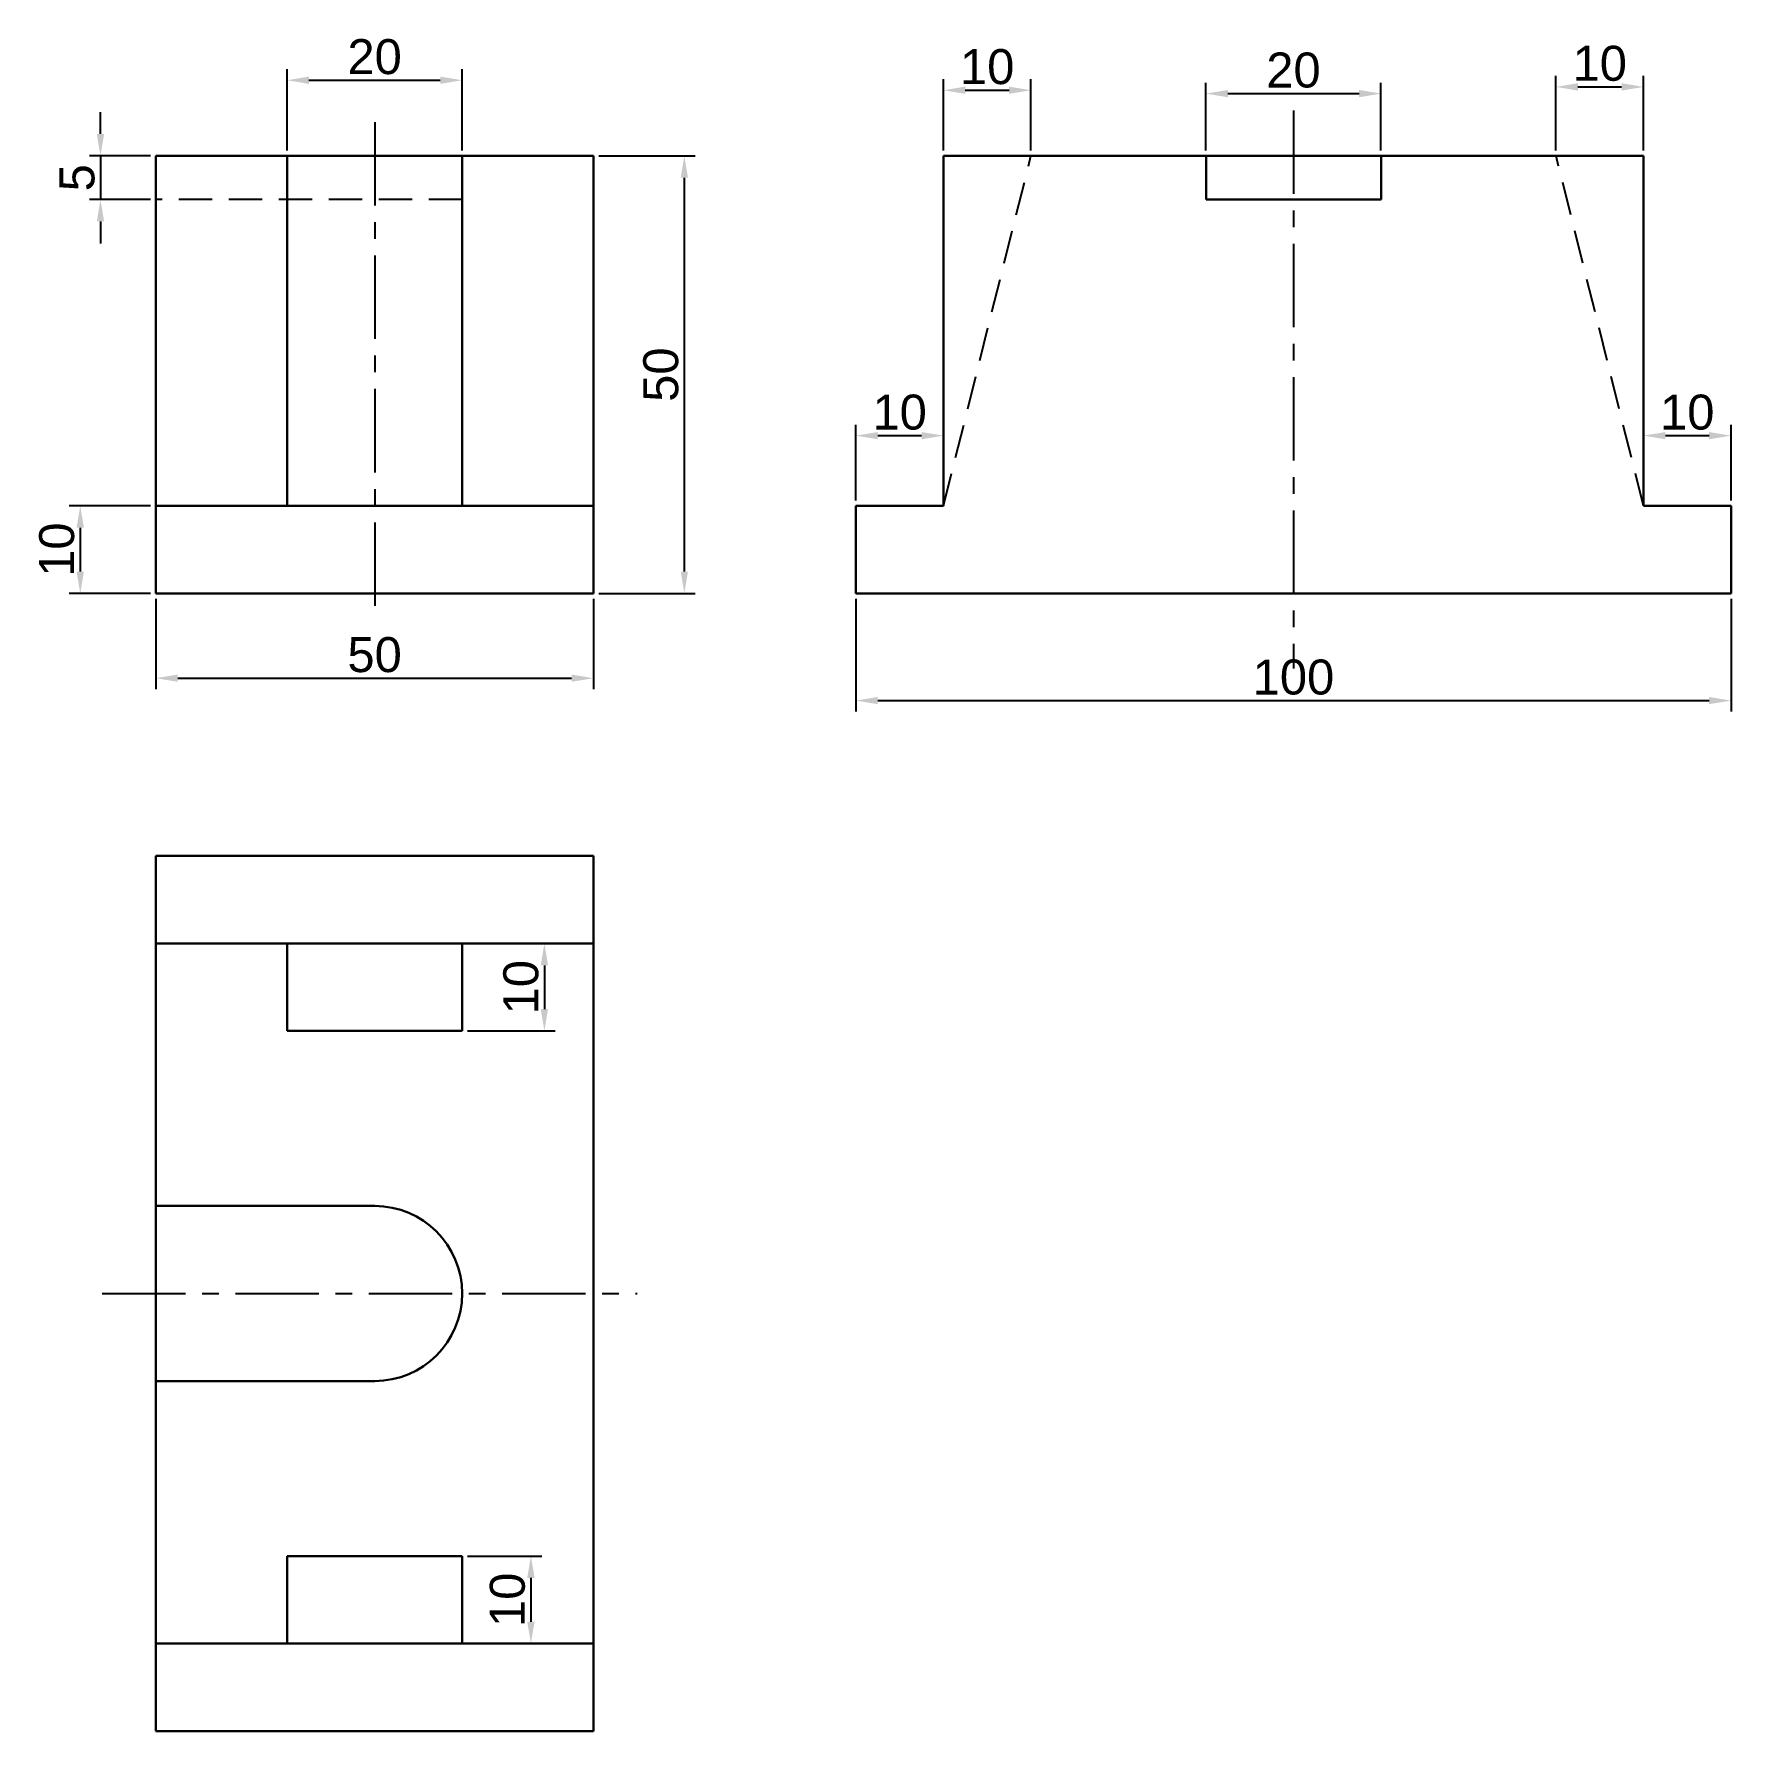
# Model space of a CAD drawing. Header units: millimetres. Extents: x 2233 to 2427, y 1489 to 1683.
import ezdxf

# ---------------------------------------------------------------- set-up
doc = ezdxf.new("R2010")
doc.units = ezdxf.units.MM
doc.header["$LTSCALE"] = 0.3
doc.linetypes.add('CENTER', pattern=[50.8, 31.75, -6.35, 6.35, -6.35])
doc.linetypes.add('DASHED', pattern=[19.05, 12.7, -6.35])
doc.styles.get("Standard").update_dxf_attribs({"font": 'arial.ttf'})
doc.dimstyles.new('ISO-25', dxfattribs={"dimtxt": 4, "dimasz": 2.5, "dimexe": 1.25, "dimexo": 0.625, "dimtad": 1, "dimtxsty": 'Standard', "dimcen": 2.5, "dimadec": 0, "dimazin": 0, "dimtfac": 1, "dimtmove": 0, "dimatfit": 3, "dimfxl": 1, "dimarcsym": 0})

# ---------------------------------------------------------------- blocks, each defined once
blk = doc.blocks.new('*D5')
at = {"color": 0, "lineweight": -2, "transparency": 16777216}
for p, q in [((2246.54, 1618.65), (2246.54, 1608.33)), ((2296.54, 1618.65), (2296.54, 1608.33)), ((2249.04, 1609.58), (2294.04, 1609.58))]:
    blk.add_line(p, q, dxfattribs=at)
at = {"color": 0, "transparency": 16777216}
for points in [[(2249.04, 1610), (2249.04, 1609.17), (2246.54, 1609.58)], [(2294.04, 1610), (2294.04, 1609.17), (2296.54, 1609.58)]]:
    blk.add_solid(points, dxfattribs=at)
at = {"layer": 'Defpoints', "color": 0, "transparency": 16777216}
for p in [(2246.54, 1619.27), (2296.54, 1619.27), (2296.54, 1609.58)]:
    blk.add_point(p, dxfattribs=at)
at = {"color": 0, "transparency": 16777216, "insert": (2271.54, 1612.25), "char_height": 4, "attachment_point": 5}
blk.add_mtext('50', dxfattribs=at)
blk = doc.blocks.new('*D6')
at = {"color": 0, "lineweight": -2, "transparency": 16777216}
for p, q in [((2245.92, 1629.27), (2236.65, 1629.27)), ((2237.9, 1626.77), (2237.9, 1621.77)), ((2245.92, 1619.27), (2236.65, 1619.27))]:
    blk.add_line(p, q, dxfattribs=at)
at = {"color": 0, "transparency": 16777216}
for points in [[(2237.48, 1626.77), (2238.32, 1626.77), (2237.9, 1629.27)], [(2237.48, 1621.77), (2238.32, 1621.77), (2237.9, 1619.27)]]:
    blk.add_solid(points, dxfattribs=at)
at = {"layer": 'Defpoints', "color": 0, "transparency": 16777216}
for p in [(2246.54, 1629.27), (2237.9, 1619.27), (2246.54, 1619.27)]:
    blk.add_point(p, dxfattribs=at)
at = {"color": 0, "transparency": 16777216, "insert": (2235.23, 1624.27), "char_height": 4, "attachment_point": 5, "rotation": 90}
blk.add_mtext('10', dxfattribs=at)
blk = doc.blocks.new('*D7')
at = {"color": 0, "lineweight": -2, "transparency": 16777216}
for p, q in [((2261.54, 1669.9), (2261.54, 1679.16)), ((2264.04, 1677.91), (2279.04, 1677.91)), ((2281.54, 1669.9), (2281.54, 1679.16))]:
    blk.add_line(p, q, dxfattribs=at)
at = {"color": 0, "transparency": 16777216}
for points in [[(2264.04, 1678.33), (2264.04, 1677.49), (2261.54, 1677.91)], [(2279.04, 1678.33), (2279.04, 1677.49), (2281.54, 1677.91)]]:
    blk.add_solid(points, dxfattribs=at)
at = {"layer": 'Defpoints', "color": 0, "transparency": 16777216}
for p in [(2281.54, 1677.91), (2261.54, 1669.27), (2281.54, 1669.27)]:
    blk.add_point(p, dxfattribs=at)
at = {"color": 0, "transparency": 16777216, "insert": (2271.54, 1680.58), "char_height": 4, "attachment_point": 5}
blk.add_mtext('20', dxfattribs=at)
blk = doc.blocks.new('*D8')
at = {"color": 0, "lineweight": -2, "transparency": 16777216}
for p, q in [((2297.17, 1669.27), (2308.18, 1669.27)), ((2306.93, 1666.77), (2306.93, 1621.77)), ((2297.17, 1619.27), (2308.18, 1619.27))]:
    blk.add_line(p, q, dxfattribs=at)
at = {"color": 0, "transparency": 16777216}
for points in [[(2306.52, 1666.77), (2307.35, 1666.77), (2306.93, 1669.27)], [(2306.52, 1621.77), (2307.35, 1621.77), (2306.93, 1619.27)]]:
    blk.add_solid(points, dxfattribs=at)
at = {"layer": 'Defpoints', "color": 0, "transparency": 16777216}
for p in [(2296.54, 1669.27), (2296.54, 1619.27), (2306.93, 1619.27)]:
    blk.add_point(p, dxfattribs=at)
at = {"color": 0, "transparency": 16777216, "insert": (2304.26, 1644.27), "char_height": 4, "attachment_point": 5, "rotation": 90}
blk.add_mtext('50', dxfattribs=at)
blk = doc.blocks.new('*D9')
at = {"color": 0, "lineweight": -2, "transparency": 16777216}
for p, q in [((2326.54, 1618.65), (2326.54, 1605.77)), ((2426.54, 1618.65), (2426.54, 1605.77)), ((2329.04, 1607.02), (2424.04, 1607.02))]:
    blk.add_line(p, q, dxfattribs=at)
at = {"color": 0, "transparency": 16777216}
for points in [[(2329.04, 1607.44), (2329.04, 1606.61), (2326.54, 1607.02)], [(2424.04, 1607.44), (2424.04, 1606.61), (2426.54, 1607.02)]]:
    blk.add_solid(points, dxfattribs=at)
at = {"layer": 'Defpoints', "color": 0, "transparency": 16777216}
for p in [(2326.54, 1619.27), (2426.54, 1619.27), (2426.54, 1607.02)]:
    blk.add_point(p, dxfattribs=at)
at = {"color": 0, "transparency": 16777216, "insert": (2376.54, 1609.69), "char_height": 4, "attachment_point": 5}
blk.add_mtext('100', dxfattribs=at)
blk = doc.blocks.new('*D10')
at = {"color": 0, "lineweight": -2, "transparency": 16777216}
for p, q in [((2336.54, 1669.9), (2336.54, 1678.02)), ((2346.54, 1669.9), (2346.54, 1678.02)), ((2339.04, 1676.77), (2344.04, 1676.77))]:
    blk.add_line(p, q, dxfattribs=at)
at = {"color": 0, "transparency": 16777216}
for points in [[(2339.04, 1677.18), (2339.04, 1676.35), (2336.54, 1676.77)], [(2344.04, 1677.18), (2344.04, 1676.35), (2346.54, 1676.77)]]:
    blk.add_solid(points, dxfattribs=at)
at = {"layer": 'Defpoints', "color": 0, "transparency": 16777216}
for p in [(2346.54, 1676.77), (2336.54, 1669.27), (2346.54, 1669.27)]:
    blk.add_point(p, dxfattribs=at)
at = {"color": 0, "transparency": 16777216, "insert": (2341.54, 1679.44), "char_height": 4, "attachment_point": 5}
blk.add_mtext('10', dxfattribs=at)
blk = doc.blocks.new('*D11')
at = {"color": 0, "lineweight": -2, "transparency": 16777216}
for p, q in [((2366.54, 1669.9), (2366.54, 1677.63)), ((2386.54, 1669.9), (2386.54, 1677.63)), ((2369.04, 1676.38), (2384.04, 1676.38))]:
    blk.add_line(p, q, dxfattribs=at)
at = {"color": 0, "transparency": 16777216}
for points in [[(2369.04, 1676.8), (2369.04, 1675.97), (2366.54, 1676.38)], [(2384.04, 1676.8), (2384.04, 1675.97), (2386.54, 1676.38)]]:
    blk.add_solid(points, dxfattribs=at)
at = {"layer": 'Defpoints', "color": 0, "transparency": 16777216}
for p in [(2386.54, 1676.38), (2366.54, 1669.27), (2386.54, 1669.27)]:
    blk.add_point(p, dxfattribs=at)
at = {"color": 0, "transparency": 16777216, "insert": (2376.54, 1679.05), "char_height": 4, "attachment_point": 5}
blk.add_mtext('20', dxfattribs=at)
blk = doc.blocks.new('*D12')
at = {"color": 0, "lineweight": -2, "transparency": 16777216}
for p, q in [((2406.54, 1669.9), (2406.54, 1678.4)), ((2416.54, 1669.9), (2416.54, 1678.4)), ((2409.04, 1677.15), (2414.04, 1677.15))]:
    blk.add_line(p, q, dxfattribs=at)
at = {"color": 0, "transparency": 16777216}
for points in [[(2409.04, 1677.57), (2409.04, 1676.73), (2406.54, 1677.15)], [(2414.04, 1677.57), (2414.04, 1676.73), (2416.54, 1677.15)]]:
    blk.add_solid(points, dxfattribs=at)
at = {"layer": 'Defpoints', "color": 0, "transparency": 16777216}
for p in [(2416.54, 1677.15), (2406.54, 1669.27), (2416.54, 1669.27)]:
    blk.add_point(p, dxfattribs=at)
at = {"color": 0, "transparency": 16777216, "insert": (2411.54, 1679.82), "char_height": 4, "attachment_point": 5}
blk.add_mtext('10', dxfattribs=at)
blk = doc.blocks.new('*D13')
at = {"color": 0, "lineweight": -2, "transparency": 16777216}
for p, q in [((2240.21, 1671.77), (2240.21, 1674.27)), ((2245.92, 1669.27), (2238.96, 1669.27)), ((2240.21, 1669.27), (2240.21, 1664.27)), ((2245.92, 1664.27), (2238.96, 1664.27)), ((2240.21, 1661.77), (2240.21, 1659.27))]:
    blk.add_line(p, q, dxfattribs=at)
at = {"color": 0, "transparency": 16777216}
for points in [[(2239.79, 1671.77), (2240.63, 1671.77), (2240.21, 1669.27)], [(2239.79, 1661.77), (2240.63, 1661.77), (2240.21, 1664.27)]]:
    blk.add_solid(points, dxfattribs=at)
at = {"layer": 'Defpoints', "color": 0, "transparency": 16777216}
for p in [(2246.54, 1669.27), (2240.21, 1664.27), (2246.54, 1664.27)]:
    blk.add_point(p, dxfattribs=at)
at = {"color": 0, "transparency": 16777216, "insert": (2237.55, 1666.77), "char_height": 4, "attachment_point": 5, "rotation": 90}
blk.add_mtext('5', dxfattribs=at)
blk = doc.blocks.new('*D14')
at = {"color": 0, "lineweight": -2, "transparency": 16777216}
for p, q in [((2416.54, 1629.9), (2416.54, 1638.55)), ((2419.04, 1637.3), (2424.04, 1637.3)), ((2426.54, 1629.9), (2426.54, 1638.55))]:
    blk.add_line(p, q, dxfattribs=at)
at = {"color": 0, "transparency": 16777216}
for points in [[(2419.04, 1637.71), (2419.04, 1636.88), (2416.54, 1637.3)], [(2424.04, 1637.71), (2424.04, 1636.88), (2426.54, 1637.3)]]:
    blk.add_solid(points, dxfattribs=at)
at = {"layer": 'Defpoints', "color": 0, "transparency": 16777216}
for p in [(2426.54, 1637.3), (2416.54, 1629.27), (2426.54, 1629.27)]:
    blk.add_point(p, dxfattribs=at)
at = {"color": 0, "transparency": 16777216, "insert": (2421.54, 1639.96), "char_height": 4, "attachment_point": 5}
blk.add_mtext('10', dxfattribs=at)
blk = doc.blocks.new('*D15')
at = {"color": 0, "lineweight": -2, "transparency": 16777216}
for p, q in [((2326.54, 1629.9), (2326.54, 1638.55)), ((2329.04, 1637.3), (2334.04, 1637.3)), ((2336.54, 1629.9), (2336.54, 1638.55))]:
    blk.add_line(p, q, dxfattribs=at)
at = {"color": 0, "transparency": 16777216}
for points in [[(2329.04, 1637.71), (2329.04, 1636.88), (2326.54, 1637.3)], [(2334.04, 1637.71), (2334.04, 1636.88), (2336.54, 1637.3)]]:
    blk.add_solid(points, dxfattribs=at)
at = {"layer": 'Defpoints', "color": 0, "transparency": 16777216}
for p in [(2336.54, 1637.3), (2326.54, 1629.27), (2336.54, 1629.27)]:
    blk.add_point(p, dxfattribs=at)
at = {"color": 0, "transparency": 16777216, "insert": (2331.54, 1639.96), "char_height": 4, "attachment_point": 5}
blk.add_mtext('10', dxfattribs=at)
blk = doc.blocks.new('*D16')
at = {"color": 0, "lineweight": -2, "transparency": 16777216}
for p, q in [((2282.17, 1579.27), (2292.19, 1579.27)), ((2290.94, 1576.77), (2290.94, 1571.77)), ((2282.17, 1569.27), (2292.19, 1569.27))]:
    blk.add_line(p, q, dxfattribs=at)
at = {"color": 0, "transparency": 16777216}
for points in [[(2290.52, 1576.77), (2291.36, 1576.77), (2290.94, 1579.27)], [(2290.52, 1571.77), (2291.36, 1571.77), (2290.94, 1569.27)]]:
    blk.add_solid(points, dxfattribs=at)
at = {"layer": 'Defpoints', "color": 0, "transparency": 16777216}
for p in [(2281.54, 1579.27), (2281.54, 1569.27), (2290.94, 1569.27)]:
    blk.add_point(p, dxfattribs=at)
at = {"color": 0, "transparency": 16777216, "insert": (2288.27, 1574.27), "char_height": 4, "attachment_point": 5, "rotation": 90}
blk.add_mtext('10', dxfattribs=at)
blk = doc.blocks.new('*D17')
at = {"color": 0, "lineweight": -2, "transparency": 16777216}
for p, q in [((2282.17, 1509.27), (2290.65, 1509.27)), ((2289.4, 1506.77), (2289.4, 1501.77)), ((2282.17, 1499.27), (2290.65, 1499.27))]:
    blk.add_line(p, q, dxfattribs=at)
at = {"color": 0, "transparency": 16777216}
for points in [[(2288.98, 1506.77), (2289.82, 1506.77), (2289.4, 1509.27)], [(2288.98, 1501.77), (2289.82, 1501.77), (2289.4, 1499.27)]]:
    blk.add_solid(points, dxfattribs=at)
at = {"layer": 'Defpoints', "color": 0, "transparency": 16777216}
for p in [(2281.54, 1509.27), (2281.54, 1499.27), (2289.4, 1499.27)]:
    blk.add_point(p, dxfattribs=at)
at = {"color": 0, "transparency": 16777216, "insert": (2286.73, 1504.27), "char_height": 4, "attachment_point": 5, "rotation": 90}
blk.add_mtext('10', dxfattribs=at)

msp = doc.modelspace()

# ---------------------------------------------------------------- linework, layer by layer
at = {"linetype": 'CENTER'}
for p, q in [((2376.545, 1674.472), (2376.545, 1610.677)), ((2271.545, 1673.11), (2271.545, 1616.512)), ((2240.387, 1539.271), (2301.551, 1539.271))]:
    msp.add_line(p, q, dxfattribs=at)
at = {"lineweight": 30}
for p, q in [((2246.545, 1619.271), (2246.545, 1669.271)), ((2296.545, 1669.271), (2246.545, 1669.271)), ((2261.545, 1629.271), (2261.545, 1669.271)), ((2281.545, 1629.271), (2281.545, 1669.271)), ((2296.545, 1619.271), (2296.545, 1669.271)), ((2336.545, 1629.271), (2336.545, 1669.271)), ((2336.545, 1669.271), (2346.545, 1669.271)), ((2346.545, 1669.271), (2366.545, 1669.271)), ((2366.545, 1669.271), (2366.545, 1664.271)), ((2366.545, 1669.271), (2386.545, 1669.271)), ((2386.545, 1664.271), (2386.545, 1669.271)), ((2386.545, 1669.271), (2406.545, 1669.271)), ((2406.545, 1669.271), (2416.545, 1669.271)), ((2416.545, 1669.271), (2416.545, 1629.271)), ((2366.545, 1664.271), (2386.545, 1664.271)), ((2246.545, 1629.271), (2296.545, 1629.271)), ((2326.545, 1619.271), (2326.545, 1629.271)), ((2326.545, 1629.271), (2336.545, 1629.271)), ((2416.545, 1629.271), (2426.545, 1629.271)), ((2426.545, 1629.271), (2426.545, 1619.271)), ((2246.545, 1619.271), (2296.545, 1619.271)), ((2426.545, 1619.271), (2326.545, 1619.271)), ((2246.545, 1589.271), (2296.545, 1589.271)), ((2246.545, 1489.271), (2246.545, 1589.271)), ((2296.545, 1589.271), (2296.545, 1489.271)), ((2246.545, 1579.271), (2296.545, 1579.271)), ((2261.545, 1569.271), (2261.545, 1579.271)), ((2281.545, 1579.271), (2281.545, 1569.271)), ((2261.545, 1569.271), (2281.545, 1569.271)), ((2246.545, 1549.271), (2271.545, 1549.271)), ((2271.545, 1529.271), (2246.545, 1529.271)), ((2261.545, 1499.271), (2261.545, 1509.271)), ((2281.545, 1509.271), (2261.545, 1509.271)), ((2281.545, 1509.271), (2281.545, 1499.271)), ((2296.545, 1499.271), (2246.545, 1499.271)), ((2296.545, 1489.271), (2246.545, 1489.271))]:
    msp.add_line(p, q, dxfattribs=at)
at = {"linetype": 'DASHED'}
for p, q in [((2336.545, 1629.271), (2346.545, 1669.271)), ((2416.545, 1629.271), (2406.545, 1669.271)), ((2281.545, 1664.271), (2246.545, 1664.271))]:
    msp.add_line(p, q, dxfattribs=at)
at = {"lineweight": 30}
msp.add_arc((2271.545, 1539.271), 10, 270, 90, dxfattribs=at)

# ---------------------------------------------------------------- dimensions: what is measured, and where the dimension line sits
for base, p1, p2, picture, middle in [((2281.545, 1677.909), (2261.545, 1669.271), (2281.545, 1669.271), '*D7', (2271.545, 1680.576)), ((2346.545, 1676.768), (2336.545, 1669.271), (2346.545, 1669.271), '*D10', (2341.545, 1679.435)), ((2386.545, 1676.385), (2366.545, 1669.271), (2386.545, 1669.271), '*D11', (2376.545, 1679.052)), ((2416.545, 1677.151), (2406.545, 1669.271), (2416.545, 1669.271), '*D12', (2411.545, 1679.819)), ((2336.545, 1637.296), (2326.545, 1629.271), (2336.545, 1629.271), '*D15', (2331.545, 1639.964)), ((2426.545, 1637.296), (2416.545, 1629.271), (2426.545, 1629.271), '*D14', (2421.545, 1639.964)), ((2296.545, 1609.584), (2246.545, 1619.271), (2296.545, 1619.271), '*D5', (2271.545, 1612.251)), ((2426.545, 1607.022), (2326.545, 1619.271), (2426.545, 1619.271), '*D9', (2376.545, 1609.689))]:
    dim = msp.add_linear_dim(base=base, p1=p1, p2=p2, dimstyle='ISO-25')
    dim.commit()
    dim.dimension.update_dxf_attribs({"geometry": picture, "text_midpoint": middle})
for base, p1, p2, picture, middle in [((2240.209, 1664.271), (2246.545, 1669.271), (2246.545, 1664.271), '*D13', (2237.55, 1666.771)), ((2306.932, 1619.271), (2296.545, 1669.271), (2296.545, 1619.271), '*D8', (2304.265, 1644.271)), ((2237.901, 1619.271), (2246.545, 1629.271), (2246.545, 1619.271), '*D6', (2235.234, 1624.271)), ((2290.94, 1569.271), (2281.545, 1579.271), (2281.545, 1569.271), '*D16', (2288.272, 1574.271)), ((2289.4, 1499.271), (2281.545, 1509.271), (2281.545, 1499.271), '*D17', (2286.733, 1504.271))]:
    dim = msp.add_linear_dim(base=base, p1=p1, p2=p2, angle=90, dimstyle='ISO-25')
    dim.commit()
    dim.dimension.update_dxf_attribs({"geometry": picture, "text_midpoint": middle})

doc.saveas('drawing.dxf')
